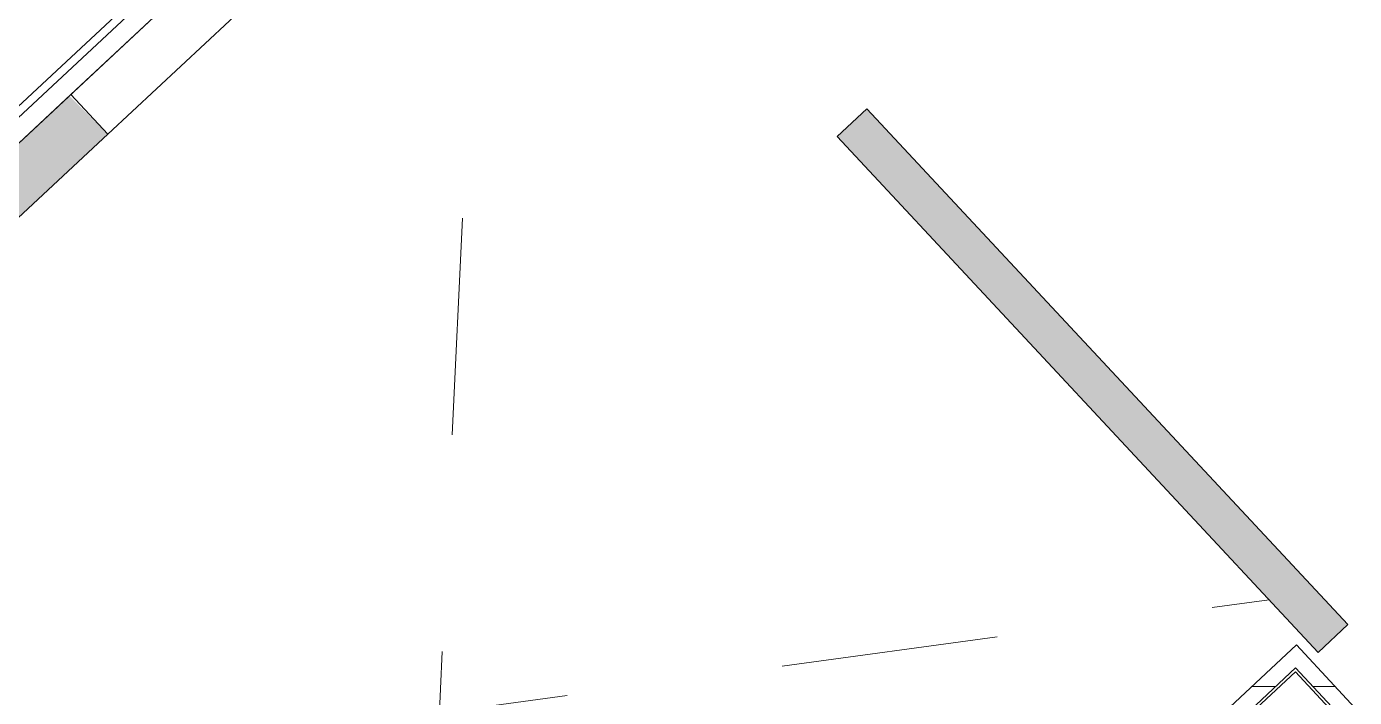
# Model space of a CAD drawing. Header units: millimetres. Extents: x -71377 to 516042, y -145869 to 441446.
# Drawn here: x 269745 to 274640, y 169510 to 171983 of the extents above; entities that cross this region are included whole.
import ezdxf

# ---------------------------------------------------------------- set-up
doc = ezdxf.new("R2010")
doc.units = ezdxf.units.MM
doc.header["$LTSCALE"] = 1000
doc.linetypes.add('_점선_S_', pattern=[1.6, 0.8, -0.8])
for name, color, linetype, lineweight in [('A-hat', 251, 'Continuous', 5), ('A-insu', 251, 'Continuous', 5), ('A_bwall', 3, 'Continuous', 5), ('A_cwall', 2, 'Continuous', 5), ('A_fnsh-4', 4, 'Continuous', 5), ('AA_오픈', 8, '_점선_S_', 5)]:
    doc.layers.add(name, color=color, linetype=linetype, lineweight=lineweight)
pattern_1 = [(0, (165969.5, 243949.9), (0, 800), []), (90, (165969.5, 243949.9), (-800, 5e-14), [])]

msp = doc.modelspace()

# ---------------------------------------------------------------- hatches: boundary and pattern name
at = {"layer": 'A-hat'}
for points in [[(268757.3, 170386.4), (270044.5, 171586.7), (269902.8, 171728), (268620.9, 170532.6), (268664.3, 170486.1)], [(274506, 169676.2), (274615.7, 169778.5), (272842.5, 171680), (272732.8, 171577.7), (272922, 171374.8)]]:
    msp.add_hatch(color=256, dxfattribs=at).paths.add_polyline_path(points)
h = msp.add_hatch(dxfattribs=at)
h.set_pattern_fill('FP_13', color=256, scale=1000, style=0, pattern_type=2)
h.set_pattern_definition(pattern_1)
h.paths.add_polyline_path([(275121.7, 168869.3), (275165.6, 168910.2), (274425.8, 169703.6), (274381.9, 169662.6), (274473, 169565)])
h = msp.add_hatch(dxfattribs=at)
h.set_pattern_fill('FP_13', color=256, scale=1000, style=0, pattern_type=2)
h.set_pattern_definition(pattern_1)
h.paths.add_polyline_path([(271175.6, 166590.7), (274422.8, 169618.8), (274381.9, 169662.6), (271134.7, 166634.6)])

# ---------------------------------------------------------------- linework, layer by layer
at = {"layer": 'A-insu'}
for p, q in [((268620.9, 170532.6), (271144.1, 172885.5)), ((274425.8, 169703.6), (271134.7, 166634.6)), ((275165.6, 168910.2), (274425.8, 169703.6)), ((271219.5, 166631.6), (274422.8, 169618.8)), ((274422.8, 169618.8), (275162.6, 168825.4))]:
    msp.add_line(p, q, dxfattribs=at)
at = {"layer": 'A_bwall'}
for p, q in [((270639.4, 172414.9), (269908.1, 171733)), ((270044.5, 171586.7), (270775.8, 172268.7)), ((269908.1, 171733), (270044.5, 171586.7)), ((274422.2, 169604.7), (271379.8, 166767.6)), ((275162.1, 168811.3), (274422.2, 169604.7))]:
    msp.add_line(p, q, dxfattribs=at)
at = {"layer": 'A_cwall'}
for p, q in [((269908.1, 171732.9), (268620.9, 170532.6)), ((270044.5, 171586.7), (269908.1, 171732.9)), ((272842.5, 171680), (272732.8, 171577.7)), ((274615.7, 169778.5), (272842.5, 171680)), ((268903.6, 170522.8), (270044.5, 171586.7)), ((272732.8, 171577.7), (274506, 169676.2)), ((274506, 169676.2), (274615.7, 169778.5))]:
    msp.add_line(p, q, dxfattribs=at)
at = {"layer": 'A_fnsh-4'}
for p, q in [((271002.7, 172890.5), (268479.6, 170537.6)), ((271045.1, 172889), (268522, 170536.1))]:
    msp.add_line(p, q, dxfattribs=at)
at = {"layer": 'AA_오픈'}
for p, q in [((271426.7, 172875.7), (271134.7, 166634.6)), ((267774.2, 168977.3), (274325.5, 169869.8))]:
    msp.add_line(p, q, dxfattribs=at)

doc.saveas('drawing.dxf')
